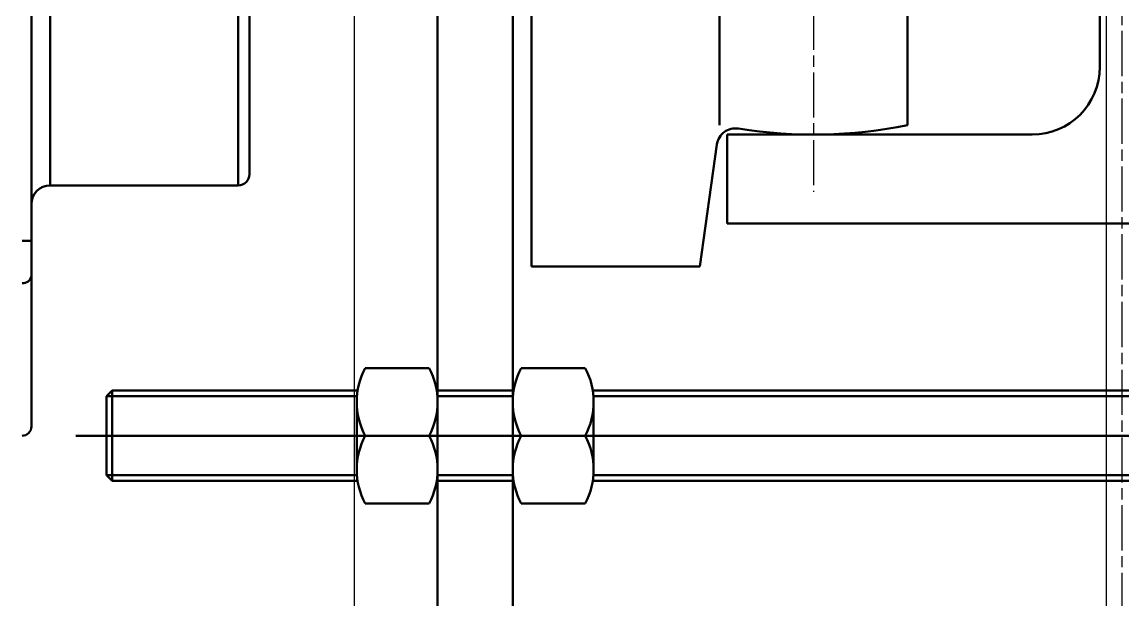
# Model space of a CAD drawing. Header units: millimetres. Extents: x -1263456 to 2767218, y -83310 to 50301.
# Drawn here: x 1102062.5 to 1102355, y -16629.7 to -16476.2 of the extents above; entities that cross this region are included whole.
import ezdxf

# ---------------------------------------------------------------- set-up
doc = ezdxf.new("R2010")
doc.units = ezdxf.units.MM
doc.linetypes.add('AM_ISO08W050', pattern=[18, 12, -1.5, 3, -1.5])
for name, color, linetype, lineweight in [('AM_0', 7, 'Continuous', 50), ('AM_7', 4, 'AM_ISO08W050', 25), ('AM_8', 1, 'Continuous', 25)]:
    doc.layers.add(name, color=color, linetype=linetype, lineweight=lineweight)

# ---------------------------------------------------------------- blocks, each defined once
blk = doc.blocks.new('wew1333')
at = {"layer": 'AM_8'}
for p, q in [((350217.23, 123397.36, 0), (350217.23, 111709.46, -9.91)), ((350417.23, 123397.36, 0), (350417.23, 113062.5, -9.91))]:
    blk.add_line(p, q, dxfattribs=at)
blk = doc.blocks.new('A$C46F70AF8')
at = {"layer": 'AM_0'}
for p, q in [((-5.9, -41.6), (-5.9, -558.4)), ((-182, -881.4), (-182, -326.4)), ((-162, -881.4), (-162, -326.4)), ((-57, -328.93), (-57, -573.87)), ((-157, -611.4), (-157, -491.4)), ((-235, -589.9), (-235, -500.94)), ((-232, -501.45), (-232, -586.9)), ((-107, -530.73), (-107, -573.87)), ((-290, -536.22), (-290, -604.58)), ((-285, -542.34), (-285, -589.9)), ((-107.73, -579.03), (-112.27, -611.4)), ((-23.9, -576.4), (-105, -576.4)), ((-105, -576.4), (-105, -600)), ((-285, -589.9), (-235, -589.9)), ((-105, -600), (105, -600)), ((-292.5, -604.58), (-290, -604.58)), ((-290, -604.58), (-290, -613.96)), ((-290, -613.96), (-290, -653.9)), ((-112.27, -611.4), (-157, -611.4)), ((-201.25, -638.4), (-184.25, -638.4)), ((-159.75, -638.4), (-142.75, -638.4)), ((-270, -645.9), (-268.5, -644.4)), ((-270, -666.9), (-270, -645.9)), ((-203.44, -645.9), (-270, -645.9)), ((-203.26, -644.4), (-268.5, -644.4)), ((-268.5, -644.4), (-268.5, -668.4)), ((-161.76, -644.4), (-182.24, -644.4)), ((-161.94, -645.9), (-182.06, -645.9)), ((140.74, -644.4), (-140.74, -644.4)), ((140.56, -645.9), (-140.56, -645.9)), ((-203.5, -665.4), (-203.5, -647.4)), ((-182, -665.4), (-182, -647.4)), ((-162, -665.4), (-162, -647.4)), ((-140.5, -665.4), (-140.5, -647.4)), ((274.9, -656.4), (-278.2, -656.4)), ((-184.25, -656.4), (-201.25, -656.4)), ((-142.75, -656.4), (-159.75, -656.4)), ((-270, -666.9), (-268.5, -668.4)), ((-270, -666.9), (-203.44, -666.9)), ((-203.26, -668.4), (-268.5, -668.4)), ((-161.76, -668.4), (-182.24, -668.4)), ((-182.06, -666.9), (-161.94, -666.9)), ((140.74, -668.4), (-140.74, -668.4)), ((-140.56, -666.9), (140.56, -666.9)), ((-184.25, -674.4), (-201.25, -674.4)), ((-142.75, -674.4), (-159.75, -674.4))]:
    blk.add_line(p, q, dxfattribs=at)
for centre, radius, start, end in [((-23.9, -558.4), 18, 270, 0), ((-102.77, -579.73), 5, 80.8048, 172), ((-82, -451.4), 125, 260.8048, 281.537), ((-235, -586.9), 3, 270, 0), ((-285, -594.9), 5, 90, 180), ((-292.23, -613.6), 2.26, 263.0486, 350.7182), ((-184.38, -647.4), 19.12, 151.9275, 208.0725), ((-201.12, -647.4), 19.12, 331.9275, 28.0725), ((-142.88, -647.4), 19.12, 151.9275, 208.0725), ((-159.62, -647.4), 19.12, 331.9275, 28.0725), ((-292.5, -653.9), 2.5, 270, 0), ((-184.38, -665.4), 19.12, 151.9275, 208.0725), ((-201.12, -665.4), 19.12, 331.9275, 28.0725), ((-142.88, -665.4), 19.12, 151.9275, 208.0725), ((-159.62, -665.4), 19.12, 331.9275, 28.0725)]:
    blk.add_arc(centre, radius, start, end, dxfattribs=at)
at = {"layer": 'AM_7'}
for p, q in [((0, -2990.85), (0, 0)), ((-82, -307.86), (-82, -591.62))]:
    blk.add_line(p, q, dxfattribs=at)

msp = doc.modelspace()

# ---------------------------------------------------------------- block references
at = {"layer": 'AM_0'}
for name, p in [('wew1333', (751933.6, -139327.08, 0)), ('A$C46F70AF8', (1102355.03, -15929.72, -0.01))]:
    msp.add_blockref(name, p, dxfattribs=at)

doc.saveas('drawing.dxf')
